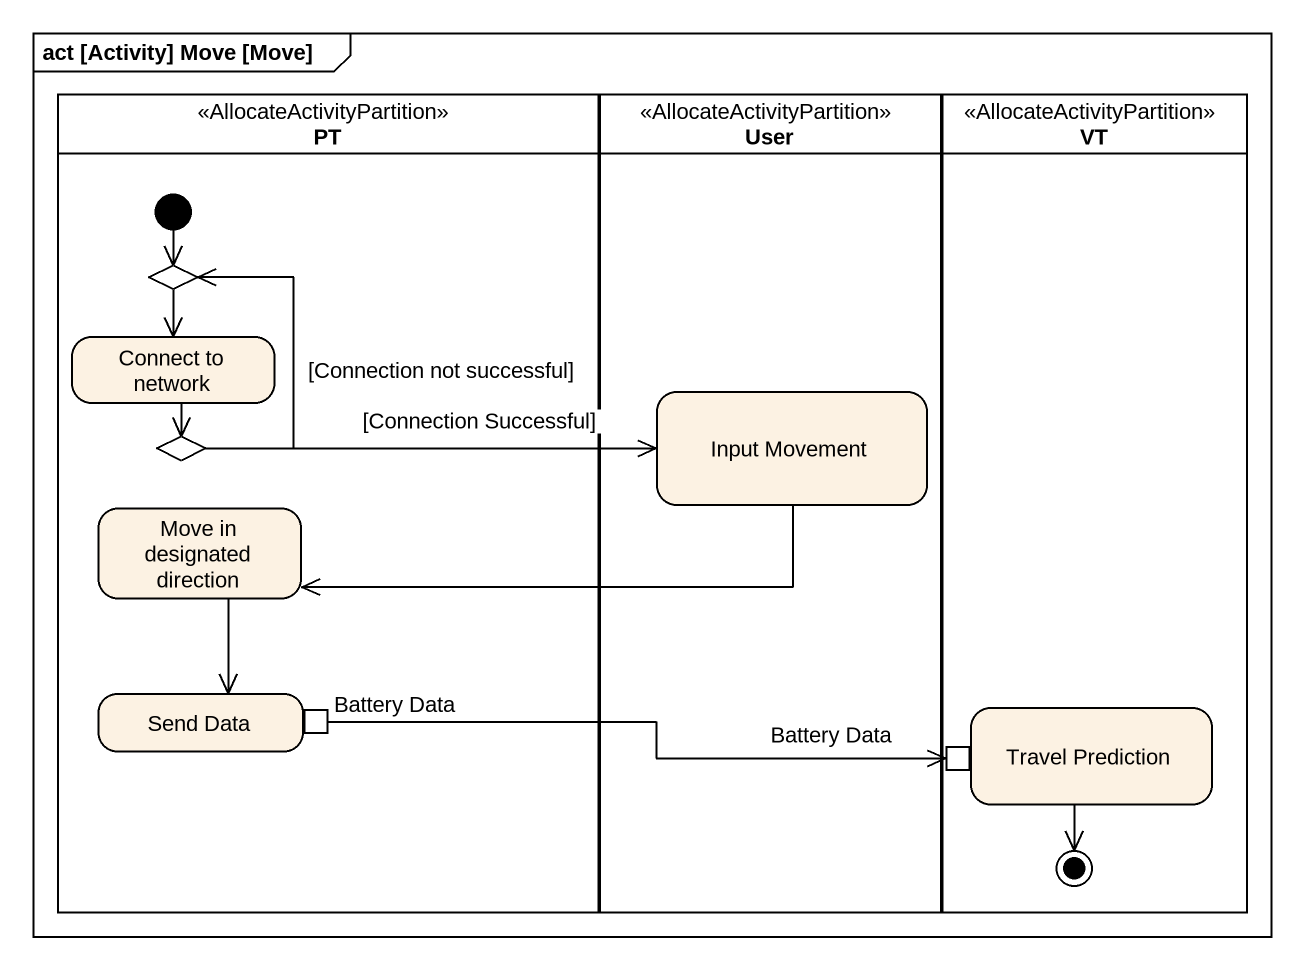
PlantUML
@startuml
mainframe act [Activity] Move [Move]
hide empty description
state PT <<AllocateActivityPartition>> {
  state choice1 <<choice>>
  state "Connect to network" as Connect_to_network
  state choice2 <<choice>>
  state "Move in designated direction" as Move_in_designated_direction
  state "Send Data" as Send_Data {
    state "Battery Data" as Battery_Data <<outputPin>>
  }
  [*] --> choice1
}
state User <<AllocateActivityPartition>> {
  state "Input Movement" as Input_Movement
}
state VT <<AllocateActivityPartition>> {
  state "Travel Prediction" as Travel_Prediction {
    state "Battery Data" as Battery_Data_2 <<inputPin>>
  }
  Travel_Prediction --> [*]
}
choice1 --> Connect_to_network
Connect_to_network --> choice2
choice2 -up-> choice1 : [Connection not successful]
choice2 -right-> Input_Movement : [Connection Successful]
Input_Movement -left-> Move_in_designated_direction
Move_in_designated_direction --> Send_Data
Battery_Data -right-> Battery_Data_2
@enduml
